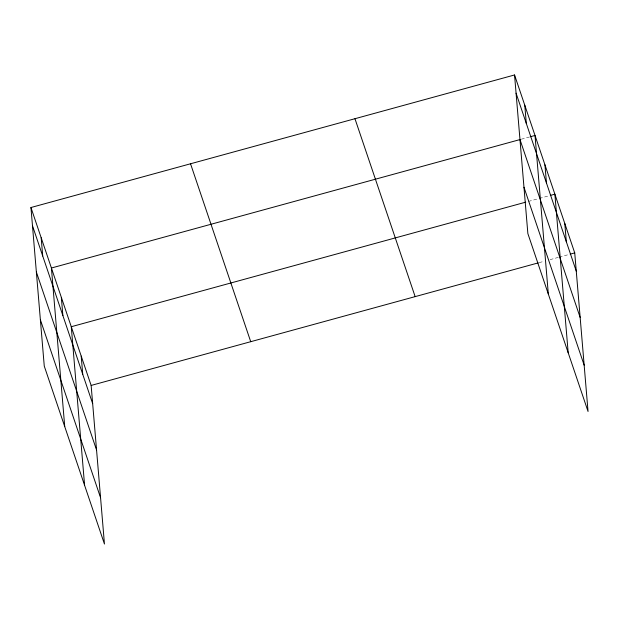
<?xml version="1.0" encoding="UTF-8"?>
<svg xmlns="http://www.w3.org/2000/svg" width="619" height="619" viewBox="0 0 619 619"><rect width="100%" height="100%" fill="white"/><g stroke="black" fill="none" stroke-linecap="round" stroke-linejoin="round"><path stroke-width="0.46" stroke-dasharray="3.1 2.32" d="M521.33 139.205L529.539 136.961M528.425 201.423L538.453 198.668M539.366 198.42L549.401 195.674M539.164 262.634L542.817 261.636M550.113 259.632L558.315 257.388M559.228 257.133L569.263 254.386"/><path stroke-width="0.93" d="M30.95 207.52L91.14 385.436L104.456 544.031L44.266 366.115L30.95 207.52L514.544 74.969L574.734 252.885L588.05 411.48L527.86 233.564L514.544 74.969M520.417 139.461L51.416 268.012L64.732 426.607M530.444 136.706L535.009 135.46L548.326 294.056M525.686 202.173L71.278 326.724L84.594 485.319M550.306 195.418L554.872 194.173L568.188 352.768M91.14 385.436L538.259 262.882M570.176 254.138L574.734 252.885M516.076 93.198L576.266 271.114M519.96 139.515L580.15 317.439M523.968 187.24L584.158 365.164M354.958 118.709L415.148 296.625M190.536 163.78L250.726 341.696M32.482 225.749L92.672 403.665M36.374 272.066L96.556 449.99M40.374 319.791L100.564 497.715M564.799 223.529L566.331 241.758M544.937 164.816L546.469 183.046M524.773 105.215L526.305 123.444M81.205 356.08L82.737 374.309M61.343 297.368L62.875 315.597M41.179 237.766L42.711 255.995"/></g></svg>
